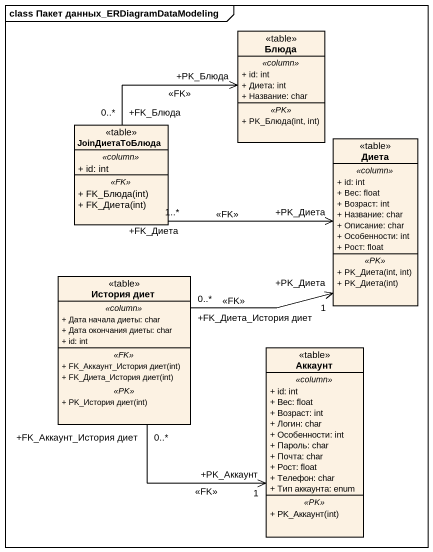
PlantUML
@startuml
mainframe class Пакет данных_ERDiagramDataModeling
hide circle
hide empty members
skinparam classAttributeIconSize 0
class Блюда <<table>> {
  .. <<column>> ..
  + id: int
  + Диета: int
  + Название: char
  .. <<PK>> ..
  + PK_Блюда(int, int)
}
class JoinДиетаToБлюда <<table>> {
  .. <<column>> ..
  + id: int
  .. <<FK>> ..
  + FK_Блюда(int)
  + FK_Диета(int)
}
class Диета <<table>> {
  .. <<column>> ..
  + id: int
  + Вес: float
  + Возраст: int
  + Название: char
  + Описание: char
  + Особенности: int
  + Рост: float
  .. <<PK>> ..
  + PK_Диета(int, int)
  + PK_Диета(int)
}
class "История диет" as История_диет <<table>> {
  .. <<column>> ..
  + Дата начала диеты: char
  + Дата окончания диеты: char
  + id: int
  .. <<FK>> ..
  + FK_Аккаунт_История диет(int)
  + FK_Диета_История диет(int)
  .. <<PK>> ..
  + PK_История диет(int)
}
class Аккаунт <<table>> {
  .. <<column>> ..
  + id: int
  + Вес: float
  + Возраст: int
  + Логин: char
  + Особенности: int
  + Пароль: char
  + Почта: char
  + Рост: float
  + Телефон: char
  + Тип аккаунта: enum
  .. <<PK>> ..
  + PK_Аккаунт(int)
}
JoinДиетаToБлюда "+FK_Блюда\n0..*" -right-> "+PK_Блюда" Блюда : <<FK>>
JoinДиетаToБлюда "+FK_Диета\n1..*" -right-> "+PK_Диета" Диета : <<FK>>
История_диет "+FK_Диета_История диет\n0..*" -right-> "+PK_Диета\n1" Диета : <<FK>>
История_диет "+FK_Аккаунт_История диет\n0..*" -right-> "+PK_Аккаунт\n1" Аккаунт : <<FK>>
@enduml
